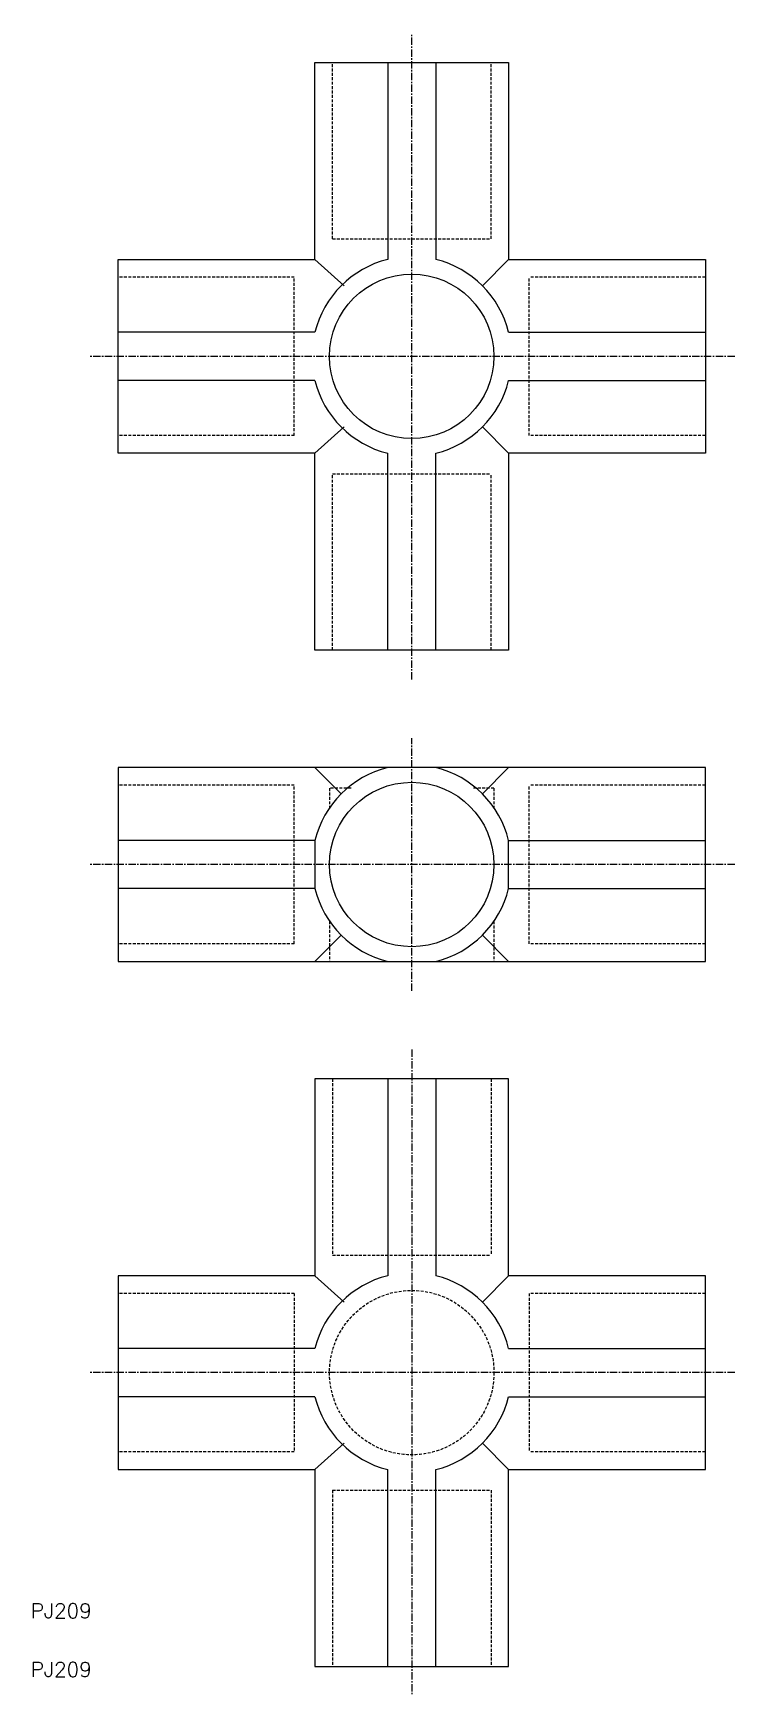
# Model space of a CAD drawing. Extents: x -64 to 55, y -142 to 142.
import ezdxf

# ---------------------------------------------------------------- set-up
doc = ezdxf.new("R2010")
doc.units = 0
doc.linetypes.add('CENTER', pattern=[2, 1.25, -0.25, 0.25, -0.25])
doc.linetypes.add('DASHED', pattern=[0.75, 0.5, -0.25])
doc.layers.get('0').update_dxf_attribs({"linetype": 'CONTINUOUS'})
doc.layers.add('CENTER', color=1, linetype='CENTER')
doc.styles.get("Standard").update_dxf_attribs({"font": 'txt.shx', "bigfont": 'bigfont.shx'})

msp = doc.modelspace()

# ---------------------------------------------------------------- linework, layer by layer
at = {"color": 7, "linetype": 'CONTINUOUS'}
for p, q in [((-16.5, 136.5), (16.5, 136.5)), ((-16.5, 103), (-16.5, 136.5)), ((-4.09, 136.5), (-4.09, 103)), ((4.09, 136.5), (4.09, 103)), ((16.5, 136.5), (16.5, 103)), ((-50, 70), (-50, 103)), ((-50, 103), (-16.5, 103)), ((-16.5, 103), (-11.52, 98.52)), ((16.5, 103), (12.02, 98.52)), ((16.5, 103), (50, 103)), ((50, 103), (50, 70)), ((-16.5, 90.59), (-50, 90.59)), ((16.5, 90.59), (50, 90.59)), ((-16.5, 82.41), (-50, 82.41)), ((16.5, 82.41), (50, 82.41)), ((-16.5, 70), (-11.52, 74.48)), ((16.5, 70), (12.02, 74.48)), ((-16.5, 70), (-50, 70)), ((-16.5, 36.5), (-16.5, 70)), ((-4.09, 36.5), (-4.09, 70)), ((4.09, 36.5), (4.09, 70)), ((50, 70), (16.5, 70)), ((16.5, 70), (16.5, 36.5)), ((16.5, 36.5), (-16.5, 36.5)), ((50, 16.5), (-50, 16.5)), ((-50, 16.5), (-50, -16.5)), ((-12.02, 12.02), (-16.5, 16.5)), ((4.09, 16.5), (-4.09, 16.5)), ((12.02, 12.02), (16.5, 16.5)), ((50, -16.5), (50, 16.5)), ((-16.5, 4.09), (-50, 4.09)), ((-16.5, 4.09), (-16.5, -4.09)), ((16.5, 4.09), (50, 4.09)), ((16.5, -4.09), (16.5, 4.09)), ((-16.5, -4.09), (-50, -4.09)), ((16.5, -4.09), (50, -4.09)), ((-12.02, -12.02), (-16.5, -16.5)), ((12.02, -12.02), (16.5, -16.5)), ((-50, -16.5), (50, -16.5)), ((-4.09, -16.5), (4.09, -16.5)), ((16.5, -36.5), (-16.5, -36.5)), ((-16.5, -36.5), (-16.5, -70)), ((-4.09, -36.5), (-4.09, -70)), ((4.09, -36.5), (4.09, -70)), ((16.5, -70), (16.5, -36.5)), ((-16.5, -70), (-50, -70)), ((-50, -70), (-50, -103)), ((-16.5, -70), (-11.52, -74.48)), ((16.5, -70), (12.02, -74.48)), ((50, -70), (16.5, -70)), ((50, -103), (50, -70)), ((-16.5, -82.41), (-50, -82.41)), ((16.5, -82.41), (50, -82.41)), ((-16.5, -90.59), (-50, -90.59)), ((16.5, -90.59), (50, -90.59)), ((-16.5, -103), (-11.52, -98.52)), ((16.5, -103), (12.02, -98.52)), ((-50, -103), (-16.5, -103)), ((-16.5, -103), (-16.5, -136.5)), ((-4.09, -136.5), (-4.09, -103)), ((4.09, -136.5), (4.09, -103)), ((16.5, -136.5), (16.5, -103)), ((16.5, -103), (50, -103)), ((-16.5, -136.5), (16.5, -136.5))]:
    msp.add_line(p, q, dxfattribs=at)
at = {"color": 3, "linetype": 'DASHED'}
for p, q in [((-13.5, 106.5), (-13.5, 136.5)), ((13.5, 106.5), (13.5, 136.5)), ((-13.5, 106.5), (13.5, 106.5)), ((-20, 100), (-50, 100)), ((-20, 73), (-20, 100)), ((50, 100), (20, 100)), ((20, 73), (20, 100)), ((-20, 73), (-50, 73)), ((50, 73), (20, 73)), ((-13.5, 36.5), (-13.5, 66.5)), ((-13.5, 66.5), (13.5, 66.5)), ((13.5, 36.5), (13.5, 66.5)), ((-20, 13.5), (-50, 13.5)), ((-20, -13.5), (-20, 13.5)), ((-14, 13), (-14, 9.64)), ((-10.33, 13), (-14, 13)), ((14, 13), (10.33, 13)), ((14, 13), (14, 9.64)), ((50, 13.5), (20, 13.5)), ((20, -13.5), (20, 13.5)), ((-14, -9.64), (-14, -16.5)), ((14, -9.64), (14, -16.5)), ((-20, -13.5), (-50, -13.5)), ((50, -13.5), (20, -13.5)), ((-13.5, -36.5), (-13.5, -66.5)), ((13.5, -36.5), (13.5, -66.5)), ((-13.5, -66.5), (13.5, -66.5)), ((-20, -73), (-50, -73)), ((-20, -73), (-20, -100)), ((50, -73), (20, -73)), ((20, -73), (20, -100)), ((-20, -100), (-50, -100)), ((50, -100), (20, -100)), ((-13.5, -106.5), (13.5, -106.5)), ((-13.5, -106.5), (-13.5, -136.5)), ((13.5, -106.5), (13.5, -136.5))]:
    msp.add_line(p, q, dxfattribs=at)
at = {"color": 7, "linetype": 'CONTINUOUS'}
for centre in [(0, 86.5), (0, 0)]:
    msp.add_circle(centre, 14, dxfattribs=at)
at = {"color": 3, "linetype": 'DASHED'}
msp.add_circle((0, -86.5), 14, dxfattribs=at)
at = {"color": 7, "linetype": 'CONTINUOUS'}
for centre, start, end in [((0, 86.5), 103.9306, 166.0694), ((0, 86.5), 13.9306, 76.0694), ((0, 86.5), 193.9306, 256.0694), ((0, 86.5), 283.9306, 346.0694), ((0, 0), 103.9306, 166.0694), ((0, 0), 13.9306, 76.0694), ((0, 0), 193.9306, 256.0694), ((0, 0), 283.9306, 346.0694), ((0, -86.5), 103.9306, 166.0694), ((0, -86.5), 13.9306, 76.0694), ((0, -86.5), 193.9306, 256.0694), ((0, -86.5), 283.9306, 346.0694)]:
    msp.add_arc(centre, 17, start, end, dxfattribs=at)
at = {"layer": 'CENTER', "color": 1, "linetype": 'CENTER'}
for p, q in [((0, 31.5), (0, 141.5)), ((55, 86.5), (-55, 86.5)), ((0, -21.5), (0, 21.5)), ((55, 0), (-55, 0)), ((0, -31.5), (0, -141.5)), ((55, -86.5), (-55, -86.5))]:
    msp.add_line(p, q, dxfattribs=at)

# ---------------------------------------------------------------- texts
at = {"color": 7, "linetype": 'CONTINUOUS'}
for p in [(-64.88, -128.29), (-64.88, -138.29)]:
    msp.add_text('PJ209', height=2.5, dxfattribs=at).set_placement(p)

doc.saveas('drawing.dxf')
